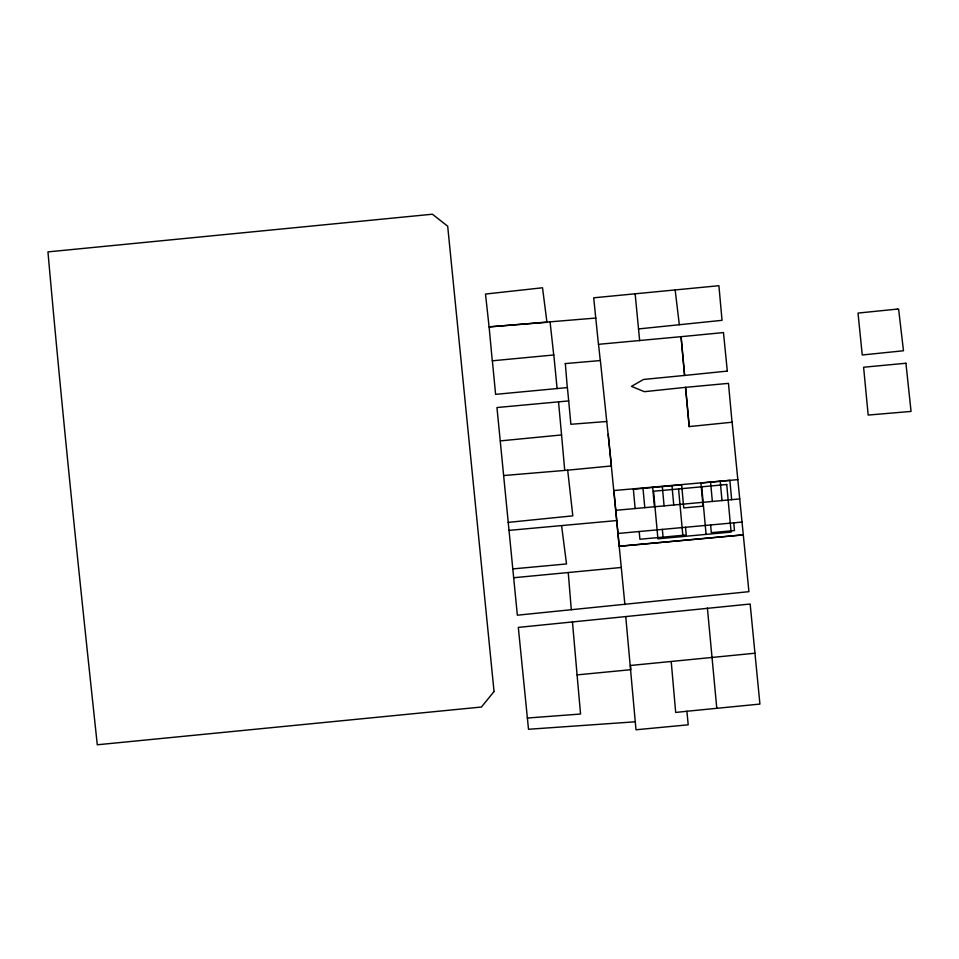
<?xml version="1.0" encoding="UTF-8"?>
<svg xmlns="http://www.w3.org/2000/svg" width="959" height="959" viewBox="0 0 959 959"><rect width="100%" height="100%" fill="white"/><g stroke="black" fill="none" stroke-linecap="round" stroke-linejoin="round"><path stroke-width="1.44" d="M732.041 422.248L728.468 383.36L685.517 387.352L689.161 426.587L732.137 422.224L748.919 591.667L517.345 615.199L496.954 407.539L568.699 400.91L567.392 387.568M689.257 426.563L685.613 387.34L644.376 391.68L631.466 386.369L643.513 379.464L684.642 375.437L681.118 336.669L598.452 344.329L593.693 297.805L718.902 285.71L722.043 320.33L638.502 328.937M527.27 718.039L580.567 714.035L577.078 674.884L630.842 669.694L630.495 665.474L754.961 653.223L750.154 604.026L518.316 627.402L528.505 729.272L635.266 721.791L635.997 729.775L688.214 724.812L686.896 711.254L759.924 704.074L754.961 653.223M686.896 711.254L675.687 712.453L671.24 661.83M508.15 522.391L572.811 515.846L567.692 470.174L503.739 475.532M500.442 440.876L561.566 434.942L558.546 402.109M567.692 470.174L611.422 465.954L600.37 360.548L565.235 363.593M509.013 530.375L616.697 520.569L608.246 434.319M492.375 360.788L495.599 394.353L567.296 387.592L565.331 363.581M513.58 577.75L621.264 567.476M615.774 510.32L739.785 498.932M617.968 533.48L742.002 522.08M619.178 546.27L743.225 534.87L619.178 546.27L613.904 490.528L737.951 479.632M512.729 568.915L566.529 563.952L561.614 525.916M557.095 388.551L553.822 354.974L492.279 360.8L489.102 326.887L546.942 322.272L542.518 287.772L485.494 294.053L489.102 326.887L595.863 318.04M606.687 421.492L570.881 424.286L568.699 400.91M675.172 290.062L679.32 324.717M598.548 344.305L600.274 360.572M550.082 322.032L553.727 354.986M716.793 708.317L707.406 608.018M616.697 520.569L624.908 604.649M635.17 294.053L639.665 340.721M625.759 616.745L635.266 721.791M731.645 499.675L729.871 480.375L700.921 483.036L703.043 506.148L683.743 507.922L681.621 484.81L633.36 489.246L635.134 508.546M733.767 522.835L734.474 530.555L711.314 532.689L710.607 524.969M720.221 481.262L721.995 500.562M710.571 482.149L712.345 501.449M701.724 486.812L706.088 534.391M685.517 527.27L686.224 534.99L639.905 539.246L639.197 531.526M678.564 488.934L682.928 536.525M671.971 485.698L673.745 504.997M662.321 486.585L664.084 505.884M662.357 529.404L663.065 537.124M652.671 487.472L654.434 506.772M643.01 488.359L644.784 507.659M561.566 434.942L564.707 470.066M572.463 621.971L577.078 674.884M568.243 572.547L571.3 609.732M494.041 691.523L481.442 707.023L97.291 744.783C79.705 580.591 62.515 416.398 47.95 251.893L432.377 214.217L447.685 226.192L494.041 691.523M897.372 309.086L858.017 313.078L862.249 354.986L903.486 350.766L898.607 309.086L897.372 309.086M727.306 371.109L684.558 375.448L681.022 336.693L723.47 332.581L727.306 371.109M905.931 363.245L863.603 367.237L868.183 415.067L911.05 411.423L905.931 363.245M726.73 484.511L653.547 491.236L657.922 538.814L731.106 532.089L726.73 484.511"/></g></svg>
